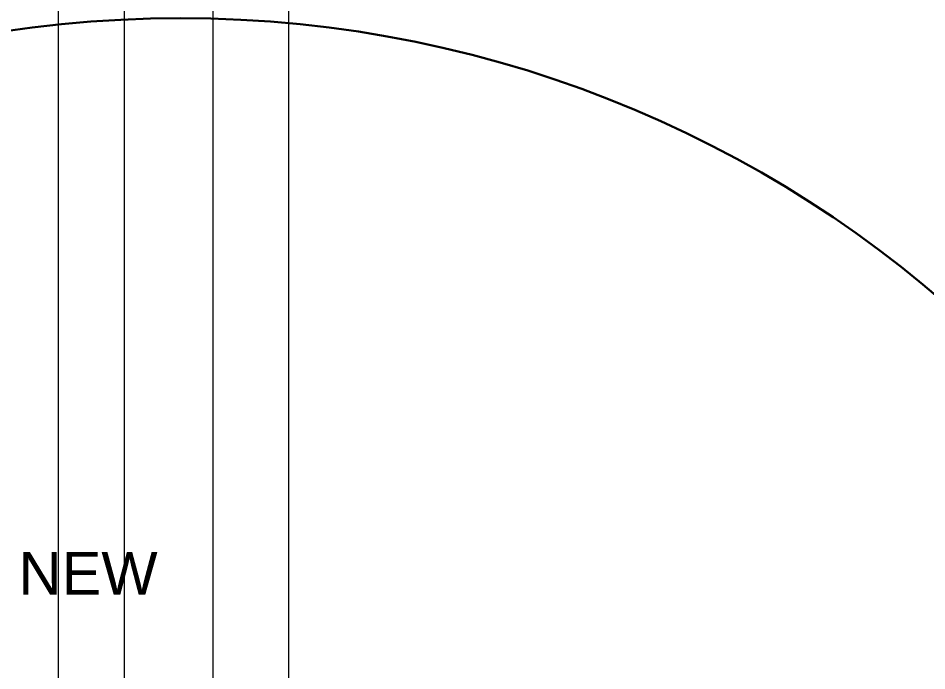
# Model space of a CAD drawing. Header units: inches. Extents: x 122663 to 154153, y 34228 to 39758.
# Drawn here: x 129801 to 131718, y 38380 to 39758 of the extents above; entities that cross this region are included whole.
import ezdxf

# ---------------------------------------------------------------- set-up
doc = ezdxf.new("R2010")
doc.units = ezdxf.units.IN
doc.header["$MEASUREMENT"] = 0
for name, color, linetype, lineweight in [('SITE BOUNDARY', 1, 'Continuous', 30), ('TEXT', 255, 'Continuous', 35), ('Windows', 151, 'Continuous', 15)]:
    doc.layers.add(name, color=color, linetype=linetype, lineweight=lineweight)
doc.styles.get("Standard").update_dxf_attribs({"font": 'arial.ttf'})

msp = doc.modelspace()

# ---------------------------------------------------------------- linework, layer by layer
at = {"layer": 'SITE BOUNDARY'}
msp.add_circle((130143.6, 37296.4), 2461.6, dxfattribs=at)
at = {"layer": 'Windows'}
for p in [(129885.8, 38090), (130024.7, 38090), (130211.7, 38090), (130371.5, 38090)]:
    msp.add_xline(p, (0, 1), dxfattribs=at)

# ---------------------------------------------------------------- texts
at = {"layer": 'TEXT', "insert": (128717.4, 38630.9), "char_height": 90, "attachment_point": 1}
msp.add_mtext_dynamic_manual_height_columns('\\pi1084.07937;NEW', width=2450.498, gutter_width=22.5, heights=[378.8], dxfattribs=at)

doc.saveas('drawing.dxf')
